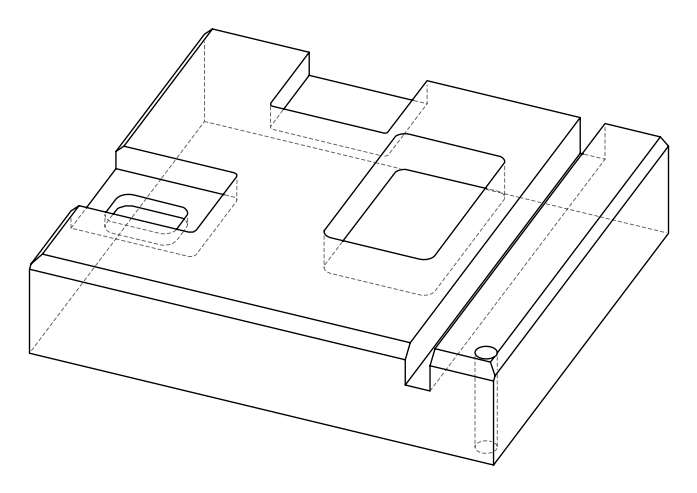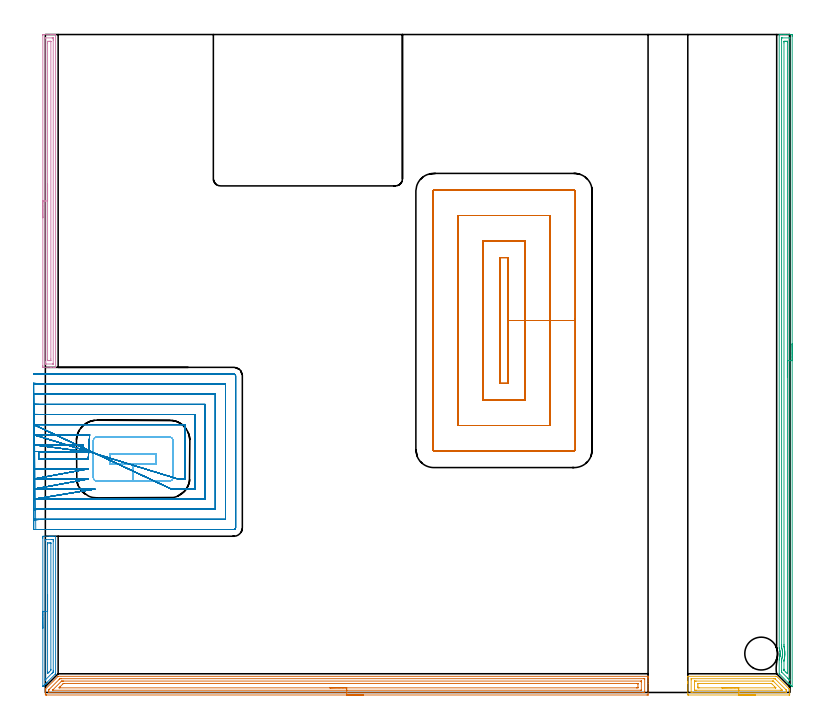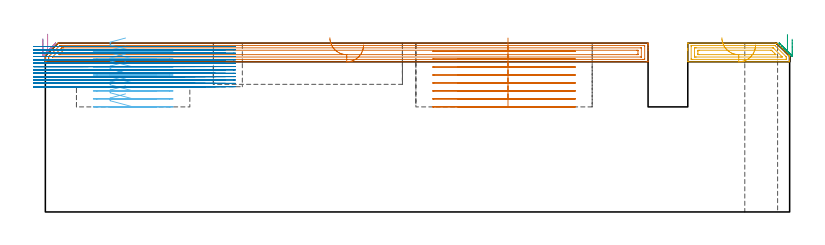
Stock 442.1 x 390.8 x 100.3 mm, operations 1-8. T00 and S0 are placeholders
(PLAN: 14 operations, 7 tool changes, 212.4 min)
(1 AREA_MILL | FG_CHAMFER_SURFACE | UGT0205_001 | 11.64 min | 22420 mm3)
(2 AREA_MILL_1 | FG_CHAMFER_SURFACE_1 | UGT0205_001 | 2.27 min | 2589 mm3)
(3 AREA_MILL_2 | FG_CHAMFER_SURFACE_2 | UGT0205_001 | 9.43 min | 11564 mm3)
(4 AREA_MILL_3 | FG_CHAMFER_SURFACE_3 | UGT0205_001 | 4.95 min | 5856 mm3)
(5 AREA_MILL_4 | FG_CHAMFER_SURFACE_4 | UGT0205_001 | 2.12 min | 3869 mm3)
(6 MILL_RECTANGULAR_POCKET | POCKET_RECTANGULAR_STRAIGHT | UGT0201_094 | Follow Part, ap 5, ae 75% | 4.51 min | 112851 mm3)
(7 MILL_RECTANGULAR_POCKET_1 | POCKET_RECTANGULAR_STRAIGHT_1 | UGT0201_094 | Follow Part, ap 5, ae 75% | 21.4 min | 689680 mm3)
(8 MILL_SLOT | SLOT_PARTIAL_RECTANGULAR | NXT0201_009 | Follow Part, ap 2, ae 75% | 68.67 min | 226327 mm3)
(9 MILL_SLOT_1 | SLOT_PARTIAL_RECTANGULAR_1 | NXT0201_009 | Follow Part, ap 2, ae 75% | 72.39 min | 247240 mm3)
(10 MILL_RECTANGULAR_SLOT | SLOT_RECTANGULAR | UGT0201_094 | Follow Part, ap 5, ae 75% | 14.02 min | 348788 mm3)
(11 SPOT_DRILL | STEP1HOLE | NXT0321_9005460120000 | 0.05 min | 110 mm3)
(12 DRILL_BLIND_HOLE_INTO_CENTER | STEP1HOLE | UGT0301_198 | 0.06 min | 411 mm3)
(13 GUN_DRILL_THROUGH_HOLE | STEP1HOLE | UGT0307_003 | 0.51 min | 3394 mm3)
(14 SPADE_DRILL_TO_ENLARGE_THROUGH_HOLE | STEP1HOLE | UGT0306_010 | 0.43 min | 25911 mm3)
(TOOL UGT0205_001 | Chamfer Mill 20 x 3 x 45 deg. | D20 FL50 Z2)
(TOOL UGT0201_094 | End mill 20 mm | D20 FL38 Z4)
(TOOL NXT0201_009 | ENDMILL 8mm [2P460-0800-NA 1630] | D8 FL26 Z6)
(TOOL NXT0321_9005460120000 | NC Spot Drill, 142deg, 12mm, Carbide, Uncoated | D12 PA142 FL30 Z2)
(TOOL UGT0301_198 | Twist Drill 7.9 mm | D7.9 PA118 FL73 Z2)
(TOOL UGT0307_003 | Gun Drill 7 mm | D7 PA130 FL24 Z1)
(TOOL UGT0306_010 | Spade Drill 19.5mm | D19.5 PA132 FL10 Z2)
(OP 1 AREA_MILL)
G17 G21 G94 G90
T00 M6
G54
G17 G0 G90 X189. Y-1.5 S1061 M3
G43 Z110.3 H0
Z99.2
G94 G1 X188.962 Z98.328 F250.
X188.848 Z97.464
X188.659 Z96.612
X188.397 Z95.78
X188.063 Z94.974
X187.66 Z94.2
X187.192 Z93.464
X186.66 Z92.772
X186.071 Z92.129
X185.428 Z91.54
X184.736 Z91.008
X184. Z90.54
X183.226 Z90.137
X182.42 Z89.803
X181.588 Z89.541
X180.736 Z89.352
X179.872 Z89.238
X179. Z89.2
X0.722
X0.628 Y-1.499 Z89.201
X0.007 Y-1.49 Z89.205
X0. Y-0.869 Z89.826
Y-0.337 Z90.36
Y0.026 Z90.722
Y0.557 Z91.253
Y0.92 Z91.614
Y1.814 Z92.512
X0.002 Y1.991 Z92.688
X0.032 Y2.033 Z92.732
X7.473 Y9.473 Z100.172
X7.606 Y9.598 Z100.287
X7.781 Y9.6 Z100.3
X357.819
X357.99 Y9.597 Z100.288
X357.994 Y9.528 Z100.22
X358. Y9.088 Z99.787
Y8.8 Z99.5
Y8.074 Z98.77
Y6.817 Z97.514
Y5.391 Z96.087
X357.999 Y-1.497 Z89.201
X357.998 Z89.2
X357.372 Y-1.5
X179.
Y-0.086 Z90.614
X2.417
X2.305 Y-0.085 Z90.615
X2.083 Y-0.081 Z90.619
X2.024 Y-0.079 Z90.621
X2.01 Y-0.068 Z90.632
X2.006 Y-0.034 Z90.666
X2.003 Y0.026 Z90.726
X2.001 Y0.442 Z91.142
X2.004 Y0.92 Z91.62
X2.009 Y1.327 Z92.027
X2.026 Y1.565 Z92.265
X2.266 Y1.814 Z92.514
X2.341 Y1.89 Z92.59
X8.153 Y7.703 Z98.403
X8.527 Y8.074 Z98.774
X8.604 Y8.146 Z98.846
X8.63 Y8.169 Z98.869
X8.675 Y8.179 Z98.879
X9.459 Y8.185 Z98.885
X9.569
X355.583
X355.695
X355.917 Y8.181 Z98.881
X355.976 Y8.179 Z98.879
X355.99 Y8.167 Z98.867
X355.994 Y8.134 Z98.834
X355.997 Y8.074 Z98.774
X356. Y7.658 Z98.358
X355.999 Y0.504 Z91.204
X355.992 Y0.026 Z90.726
X355.99 Y-0.072 Z90.628
X355.806 Y-0.08 Z90.62
X355.693 Y-0.084 Z90.616
X355.583 Y-0.085 Z90.615
X354.801 Y-0.086 Z90.614
X179.
Y1.328 Z92.028
X4.432 Y1.329 Z92.029
X4.348 Y1.331 Z92.031
X4.256 Y1.335 Z92.035
X4.248 Y1.338 Z92.038
X4.257 Y1.35 Z92.05
X4.285 Y1.382 Z92.082
X4.459 Y1.56 Z92.26
X9.378 Y6.477 Z97.177
X9.569 Y6.666 Z97.366
X9.677 Y6.764 Z97.464
X9.774 Y6.767 Z97.467
X9.98 Y6.77 Z97.47
X10.463 Y6.771 Z97.471
X10.872
X353.795
X353.957 Y6.769 Z97.469
X353.983 Y6.767 Z97.467
X353.99 Y6.766 Z97.466
X353.993 Y6.736 Z97.436
X353.998 Y6.627 Z97.327
X353.999 Y6.491 Z97.191
X354. Y6.286 Z96.986
X353.999 Y1.61 Z92.31
X353.994 Y1.405 Z92.105
X353.99 Y1.347 Z92.047
X353.985 Y1.334 Z92.034
X353.976 Y1.333 Z92.033
X353.917 Y1.33 Z92.03
X353.795 Y1.329 Z92.029
X179. Y1.328 Z92.028
Y2.743 Z93.443
X8.641
X8.283 Y2.747 Z93.447
X8.12 Y2.749 Z93.449
X8.152 Y2.791 Z93.491
X8.368 Y3.015 Z93.715
X8.59 Y3.241 Z93.941
X8.675 Y3.327 Z94.027
X10.463 Y5.113 Z95.813
X10.606 Y5.248 Z95.948
X10.718 Y5.35 Z96.05
X11.392 Y5.357 Z96.057
X351.147
X351.973 Y5.351 Z96.051
X351.99 Y5.35 Z96.05
X351.994 Y5.328 Z96.028
X351.998 Y5.274 Z95.974
X352. Y5.164 Z95.864
Y4.944 Z95.644
Y3.159 Z93.859
Y2.937 Z93.637
X351.998 Y2.826 Z93.526
X351.994 Y2.772 Z93.472
X351.99 Y2.75 Z93.45
X351.968 Y2.748 Z93.448
X351.113 Y2.743 Z93.443
X351.079
X179.
X178.128 Z93.481
X177.264 Z93.595
X176.412 Z93.783
X175.58 Z94.046
X174.774 Z94.38
X174. Z94.782
X173.264 Z95.251
X172.572 Z95.782
X171.929 Z96.372
X171.34 Z97.015
X170.808 Z97.707
X170.34 Z98.443
X169.937 Z99.216
X169.603 Z100.022
X169.341 Z100.854
X169.152 Z101.706
X169.038 Z102.571
X169. Z103.443
G0 Z110.3
M5
M2
(OP 2 AREA_MILL_1)
G17 G21 G94 G90
T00 M6
G54
G17 G0 G90 X-1.5 Y38.15 S1061 M3
G43 Z110.3 H0
Z102.7
G94 G1 Y38.188 Z101.828 F250.
Y38.302 Z100.963
Y38.491 Z100.112
Y38.753 Z99.28
Y39.087 Z98.474
Y39.49 Z97.7
Y39.958 Z96.964
Y40.49 Z96.272
Y41.079 Z95.629
Y41.722 Z95.04
Y42.414 Z94.508
Y43.15 Z94.04
Y43.924 Z93.637
Y44.73 Z93.303
Y45.562 Z93.041
Y46.414 Z92.852
Y47.278 Z92.738
Y48.15 Z92.7
Y91.654
X-1.499 Y92.224 Z92.701
X-1.497 Y92.54 Z92.702
X-1.493 Y92.79 Z92.704
X-1.186 Y92.8 Z93.01
X2.3 Z96.494
X2.915 Z97.112
X3.172 Z97.368
X3.786 Z97.983
X4.043 Z98.239
X4.557 Z98.756
X5.916 Z100.114
X6.01 Y92.796 Z100.202
X6.097 Y92.79 Z100.289
X6.1 Y92.669 Z100.3
Y11.199
X6.096 Y11.106 Z100.289
X6.057 Y11.059 Z100.253
X5.863 Y10.863 Z100.063
X0.993 Y5.991 Z95.189
X0.858 Y5.857 Z95.056
X0.695 Y5.693 Z94.892
X0.557 Y5.555 Z94.752
X0.413 Y5.412 Z94.611
X0.268 Y5.267 Z94.465
X0.121 Y5.119 Z94.316
X-0.032 Y4.967 Z94.166
X-0.159 Y4.84 Z94.039
X-0.315 Y4.683 Z93.88
X-0.477 Y4.522 Z93.72
X-0.586 Y4.413 Z93.612
X-1.186 Y3.813 Z93.012
X-1.369 Y3.631 Z92.83
X-1.492 Y3.51 Z92.706
X-1.495 Y3.539 Z92.704
X-1.498 Y3.631 Z92.702
X-1.5 Y3.827 Z92.7
Y48.15
X-0.086 Z94.114
Y90.209
X-0.084 Y90.443 Z94.116
X-0.08 Y90.77 Z94.12
Y90.784
X-0.063 Y90.79 Z94.137
X-0.002 Y90.795 Z94.198
X0.091 Y90.798 Z94.291
X0.207 Y90.8 Z94.407
X0.557 Z94.757
X4.043 Z98.243
X4.566 Y90.799 Z98.766
X4.655 Y90.795 Z98.855
X4.671 Y90.791 Z98.871
X4.679 Y90.786 Z98.879
X4.681 Y90.769 Z98.881
X4.684 Y90.678 Z98.884
X4.685 Y90.443 Z98.885
X4.686 Y89.786 Z98.886
X4.685 Y12.98 Z98.885
X4.684 Y12.326 Z98.884
X4.681 Y12.207 Z98.881
X4.679 Y12.153 Z98.879
X4.63 Y12.09 Z98.83
X4.337 Y11.79 Z98.537
X4.043 Y11.493 Z98.243
X3.898 Y11.348 Z98.098
X0.188 Y7.638 Z94.388
X-0.045 Y7.41 Z94.155
X-0.07 Y7.388 Z94.13
X-0.079 Y7.384 Z94.121
X-0.081 Y7.399 Z94.119
X-0.084 Y7.638 Z94.116
X-0.085 Y7.971 Z94.115
X-0.086 Y8.294 Z94.114
Y48.15
X1.328 Z95.528
Y87.874
X1.331 Y88.662 Z95.531
X1.333 Y88.76 Z95.533
X1.335 Y88.789 Z95.535
X1.361 Y88.792 Z95.561
X1.428 Y88.795 Z95.628
X2.165 Y88.8 Z96.365
X2.3 Z96.5
X3.037 Z97.237
X3.172 Y88.798 Z97.372
X3.216 Y88.796 Z97.416
X3.251 Y88.79 Z97.451
X3.265 Y88.785 Z97.465
X3.266 Y88.763 Z97.466
X3.27 Y88.662 Z97.47
X3.271 Y88.56 Z97.471
Y13.769
X3.269 Y13.667 Z97.469
X3.264 Y13.463 Z97.464
X3.252 Y13.163 Z97.452
X3.172 Y13.074 Z97.372
X3.126 Y13.026 Z97.326
X3.081 Y12.98 Z97.281
X2.191 Y12.09 Z96.391
X1.804 Y11.706 Z96.004
X1.428 Y11.336 Z95.628
X1.359 Y11.27 Z95.559
X1.335 Y11.289 Z95.535
X1.333 Y11.297 Z95.533
X1.329 Y12.09 Z95.529
X1.328 Y12.192 Z95.528
Y48.15
Y49.022 Z95.566
Y49.886 Z95.68
Y50.738 Z95.869
Y51.57 Z96.131
Y52.376 Z96.465
Y53.15 Z96.868
Y53.886 Z97.337
Y54.578 Z97.868
Y55.221 Z98.457
Y55.81 Z99.101
Y56.342 Z99.793
Y56.81 Z100.528
Y57.213 Z101.302
Y57.547 Z102.108
Y57.809 Z102.94
Y57.998 Z103.792
Y58.112 Z104.657
Y58.15 Z105.528
G0 Z110.3
M5
M2
(OP 3 AREA_MILL_2)
G17 G21 G94 G90
T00 M6
G54
G17 G0 G90 X443.6 Y207.1 S1061 M3
G43 Z110.3 H0
Z102.6
G94 G1 Y207.062 Z101.728 F250.
Y206.948 Z100.864
Y206.759 Z100.012
Y206.497 Z99.18
Y206.163 Z98.374
Y205.76 Z97.6
Y205.291 Z96.864
Y204.76 Z96.172
Y204.171 Z95.529
Y203.528 Z94.94
Y202.836 Z94.408
Y202.1 Z93.94
Y201.326 Z93.537
Y200.52 Z93.203
Y199.688 Z92.941
Y198.836 Z92.752
Y197.972 Z92.638
Y197.1 Z92.6
X443.599 Y3.533 Z92.601
X443.596 Y3.49
X443.589 Y3.41 Z92.603
X443.51 Y3.488 Z92.685
X443.421 Y3.578 Z92.777
X443.082 Y3.917 Z93.116
X442.974 Y4.025 Z93.224
X442.81 Y4.187 Z93.384
X442.654 Y4.345 Z93.544
X442.527 Y4.472 Z93.671
X442.373 Y4.625 Z93.822
X442.226 Y4.773 Z93.972
X442.08 Y4.919 Z94.118
X441.936 Y5.062 Z94.26
X441.798 Y5.201 Z94.399
X441.633 Y5.366 Z94.565
X441.499 Y5.499 Z94.697
X441.37 Y5.628 Z94.827
X436.184 Y10.816 Z100.016
X435.939 Y11.063 Z100.258
X435.905 Y11.105 Z100.29
X435.9 Y11.176 Z100.3
Y19.307 Z100.299
X435.914 Y19.871 Z100.277
X435.969 Y20.069 Z100.231
X436.016 Y20.225 Z100.184
X436.026 Y20.264 Z100.174
X436.101 Y20.552 Z100.093
X436.13 Y20.659 Z100.065
X436.211 Y21.009 Z99.981
X436.232 Y21.094 Z99.963
X436.252 Y21.195 Z99.946
X436.263 Y21.255 Z99.935
X436.297 Y21.456 Z99.894
X436.313 Y21.54 Z99.879
X436.378 Y21.988 Z99.819
X436.389 Y22.131 Z99.804
X436.419 Y22.434 Z99.778
X436.432 Y22.698 Z99.766
X436.435 Y22.796 Z99.759
X436.439 Y22.881 Z99.757
Y23.159 Z99.754
Y23.328 Z99.757
X436.418 Y23.775 Z99.778
X436.377 Y24.222 Z99.82
X436.326 Y24.584 Z99.87
X436.315 Y24.668 Z99.883
X436.252 Y25.004 Z99.947
X436.231 Y25.116 Z99.968
X436.145 Y25.478 Z100.051
X436.126 Y25.562 Z100.071
X436.105 Y25.641 Z100.093
X436.014 Y25.973 Z100.182
X435.911 Y26.326 Z100.288
X435.91 Y26.347 Z100.29
X435.9 Y390.622 Z100.3
X435.903 Y390.79 Z100.288
X436.04 Y390.8 Z100.152
X436.181 Z100.018
X436.429 Z99.77
X437.127 Z99.068
X438.35 Z97.847
X438.876 Z97.319
X439.487 Z96.708
X442.985 Z93.212
X443.248 Y390.796 Z92.95
X443.593 Y390.79 Z92.604
X443.597 Y390.532 Z92.602
X443.599 Y390.175 Z92.601
X443.6 Y389.814 Z92.6
Y197.1
X442.186 Z94.014
X442.185 Y7.793 Z94.015
X442.184 Y7.601 Z94.016
X442.181 Y7.389 Z94.019
X442.179 Y7.299 Z94.021
X442.132 Y7.33 Z94.068
X441.852 Y7.601 Z94.348
X441.499 Y7.952 Z94.701
X440.955 Y8.495 Z95.245
X437.381 Y12.07 Z98.819
X437.34 Y12.117 Z98.86
X437.321 Y12.141 Z98.879
X437.319 Y12.159 Z98.881
X437.316 Y12.246 Z98.884
X437.315 Y12.421 Z98.885
X437.314 Y12.772 Z98.886
Y18.135
X437.315 Y18.327 Z98.885
X437.317 Y19.027 Z98.883
X437.319 Y19.221 Z98.881
X437.324 Y19.394 Z98.876
X437.355 Y19.552 Z98.845
X437.418 Y19.817 Z98.782
X437.488 Y20.115 Z98.712
X437.586 Y20.539 Z98.614
X437.675 Y21.009 Z98.525
X437.701 Y21.162 Z98.499
X437.72 Y21.296 Z98.48
X437.791 Y21.903 Z98.409
X437.809 Y22.099 Z98.391
X437.855 Y22.845 Z98.345
Y22.864
X437.854 Y22.947 Z98.346
X437.834 Y23.69 Z98.366
X437.826 Y23.87 Z98.374
X437.762 Y24.584 Z98.438
X437.722 Y24.869 Z98.478
X437.62 Y25.478 Z98.58
X437.514 Y25.976 Z98.686
X437.42 Y26.372 Z98.78
X437.336 Y26.717 Z98.864
X437.328 Y27.06 Z98.872
X437.326 Y27.266 Z98.874
X437.324 Y27.958 Z98.876
Y28.16
X437.314 Y388.195 Z98.886
X437.315 Y388.387 Z98.885
X437.319 Y388.738 Z98.881
X437.321 Y388.779 Z98.879
X437.325 Y388.79 Z98.875
X437.355 Y388.793 Z98.845
X437.463 Y388.797 Z98.737
X437.598 Y388.8 Z98.602
X441.969 Z94.231
X442.133 Y388.797 Z94.067
X442.166 Y388.794 Z94.034
X442.177 Y388.79 Z94.023
X442.179 Y388.781 Z94.021
X442.182 Y388.742 Z94.018
X442.185 Y388.579 Z94.015
X442.186 Y197.1 Z94.014
X440.772 Z95.428
X440.771 Y11.92 Z95.429
X440.766 Y11.176 Z95.434
X440.765 Y11.162 Z95.435
X440.733 Y11.176 Z95.467
X440.624 Y11.279 Z95.576
X439.829 Y12.07 Z96.371
X438.935 Y12.964 Z97.265
X438.876 Y13.024 Z97.324
X438.774 Y13.128 Z97.426
X438.751 Y13.156 Z97.449
X438.741 Y13.169 Z97.459
X438.736 Y13.207 Z97.464
X438.732 Y13.407 Z97.468
X438.729 Y13.707 Z97.471
Y13.858
Y18.477
X438.733 Y18.849 Z97.467
X438.736 Y19.033 Z97.464
X438.774 Y19.221 Z97.426
X438.793 Y19.305 Z97.407
X438.876 Y19.654 Z97.324
X438.957 Y20.032 Z97.243
X438.973 Y20.115 Z97.227
X439.089 Y20.791 Z97.111
X439.117 Y21.009 Z97.083
X439.187 Y21.584 Z97.013
X439.216 Y21.903 Z96.984
X439.245 Y22.419 Z96.955
X439.262 Y22.796 Z96.938
X439.257 Y23.301 Z96.943
X439.249 Y23.69 Z96.951
X439.219 Y24.233 Z96.981
X439.187 Y24.584 Z97.013
X439.113 Y25.236 Z97.087
X439.073 Y25.478 Z97.127
X438.923 Y26.324 Z97.277
X438.913 Y26.372 Z97.287
X438.876 Y26.547 Z97.324
X438.745 Y27.127 Z97.455
X438.742 Y27.266 Z97.458
X438.74 Y27.405 Z97.46
X438.738 Y28.16 Z97.462
Y28.3
X438.729 Y385.856 Z97.471
X438.731 Y386.599 Z97.469
X438.733 Y386.745 Z97.467
X438.735 Y386.79 Z97.465
X438.778 Y386.793 Z97.422
X438.876 Y386.796 Z97.324
X439.554 Y386.8 Z96.646
X439.75 Z96.45
X440.428 Z95.772
X440.624 Y386.798 Z95.576
X440.69 Y386.795 Z95.51
X440.741 Y386.79 Z95.459
X440.765 Y386.784 Z95.435
X440.766 Y386.749 Z95.434
X440.77 Y386.599 Z95.43
X440.771 Y386.449 Z95.429
X440.772 Y197.1 Z95.428
Y196.228 Z95.467
Y195.363 Z95.58
Y194.512 Z95.769
Y193.68 Z96.032
Y192.874 Z96.365
Y192.1 Z96.768
Y191.364 Z97.237
Y190.672 Z97.768
Y190.029 Z98.357
Y189.44 Z99.001
Y188.908 Z99.693
Y188.44 Z100.428
Y188.037 Z101.202
Y187.703 Z102.008
Y187.441 Z102.84
Y187.252 Z103.692
Y187.138 Z104.557
Y187.1 Z105.428
G0 Z110.3
M5
M2
(OP 4 AREA_MILL_3)
G17 G21 G94 G90
T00 M6
G54
G17 G0 G90 X-1.5 Y281.95 S1061 M3
G43 Z110.3 H0
Z102.7
G94 G1 Y281.988 Z101.828 F250.
Y282.102 Z100.963
Y282.291 Z100.112
Y282.553 Z99.28
Y282.887 Z98.474
Y283.29 Z97.7
Y283.758 Z96.964
Y284.29 Z96.272
Y284.879 Z95.629
Y285.522 Z95.04
Y286.214 Z94.508
Y286.95 Z94.04
Y287.724 Z93.637
Y288.53 Z93.303
Y289.362 Z93.041
Y290.213 Z92.852
Y291.078 Z92.738
Y291.95 Z92.7
Y390.186
X-1.498 Y390.505
X-1.493 Y390.79 Z92.704
X-1.186 Y390.8 Z93.011
X3.172 Z97.366
X3.717 Z97.913
X4.043 Z98.239
X4.588 Z98.784
X4.915 Z99.109
X5.568 Z99.768
X5.865 Z100.064
X5.984 Y390.798 Z100.176
X6.097 Y390.79 Z100.288
X6.1 Y390.632 Z100.3
Y193.267
X6.097 Y193.11 Z100.288
X5.984 Y193.102 Z100.176
X5.865 Y193.1 Z100.064
X5.568 Z99.768
X4.915 Z99.109
X3.717 Z97.913
X3.172 Z97.366
X-1.098 Z93.099
X-1.186 Y193.101 Z93.011
X-1.494 Y193.11 Z92.704
X-1.498 Y193.395 Z92.7
X-1.5 Y193.714
Y194.035
Y291.95
X-0.086 Z94.114
X-0.085 Y388.4 Z94.115
X-0.083 Y388.729 Z94.117
X-0.082 Y388.769 Z94.118
X-0.08 Y388.783 Z94.12
X-0.066 Y388.79 Z94.134
X0.036 Y388.795 Z94.236
X0.167 Y388.799 Z94.367
X4.043 Y388.8 Z98.243
X4.526 Y388.798 Z98.726
X4.649 Y388.793 Z98.849
X4.672 Y388.791 Z98.872
X4.679 Y388.749 Z98.879
X4.682 Y388.638 Z98.882
X4.684 Y388.4 Z98.884
X4.686 Y387.742 Z98.886
Y387.507
X4.685 Y195.5 Z98.885
X4.683 Y195.171 Z98.883
X4.681 Y195.131 Z98.881
X4.68 Y195.117 Z98.88
X4.666 Y195.11 Z98.866
X4.564 Y195.105 Z98.764
X4.433 Y195.101 Z98.633
X0.557 Y195.1 Z94.757
X0.074 Y195.102 Z94.274
X-0.049 Y195.107 Z94.151
X-0.072 Y195.109 Z94.128
X-0.079 Y195.151 Z94.121
X-0.082 Y195.262 Z94.118
X-0.085 Y195.5 Z94.115
X-0.086 Y196.158 Z94.114
Y196.393
Y291.95
X1.328 Z95.528
X1.329 Y385.823 Z95.529
X1.333 Y386.614 Z95.533
X1.335 Y386.71 Z95.535
X1.344 Y386.79 Z95.544
X1.428 Y386.792 Z95.628
X2.119 Y386.799 Z96.319
X2.3 Y386.8 Z96.5
X2.991 Y386.799 Z97.191
X3.172 Y386.793 Z97.372
X3.231 Y386.79 Z97.431
X3.265 Y386.777 Z97.465
X3.267 Y386.716 Z97.467
X3.27 Y386.614 Z97.47
X3.271 Y386.512 Z97.471
Y198.077
X3.267 Y197.286 Z97.467
X3.265 Y197.19 Z97.465
X3.256 Y197.11 Z97.456
X3.172 Y197.108 Z97.372
X2.481 Y197.101 Z96.681
X2.3 Y197.1 Z96.5
X1.609 Y197.101 Z95.809
X1.428 Y197.107 Z95.628
X1.369 Y197.11 Z95.569
X1.335 Y197.123 Z95.535
X1.333 Y197.184 Z95.533
X1.33 Y197.286 Z95.53
X1.329 Y197.388 Z95.529
X1.328 Y291.95 Z95.528
Y292.822 Z95.566
Y293.686 Z95.68
Y294.538 Z95.869
Y295.37 Z96.131
Y296.176 Z96.465
Y296.95 Z96.868
Y297.686 Z97.337
Y298.378 Z97.868
Y299.021 Z98.457
Y299.61 Z99.101
Y300.141 Z99.793
Y300.61 Z100.528
Y301.013 Z101.302
Y301.347 Z102.108
Y301.609 Z102.94
Y301.798 Z103.792
Y301.912 Z104.657
Y301.95 Z105.528
G0 Z110.3
M5
M2
(OP 5 AREA_MILL_4)
G17 G21 G94 G90
T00 M6
G54
G17 G0 G90 X421.85 Y-1.5 S1061 M3
G43 Z110.3 H0
Z99.2
G94 G1 X421.812 Z98.328 F250.
X421.698 Z97.464
X421.509 Z96.612
X421.247 Z95.78
X420.913 Z94.974
X420.51 Z94.2
X420.042 Z93.464
X419.51 Z92.772
X418.921 Z92.129
X418.278 Z91.54
X417.586 Z91.008
X416.85 Z90.54
X416.076 Z90.137
X415.27 Z89.803
X414.438 Z89.541
X413.586 Z89.352
X412.722 Z89.238
X411.85 Z89.2
X382.131
X381.867 Y-1.497 Z89.202
X381.61 Y-1.491 Z89.205
X381.6 Y-1.228 Z89.469
Y5.391 Z96.085
Y6.109 Z96.807
Y6.286 Z96.983
Y9.352 Z100.05
X381.606 Y9.566 Z100.259
X381.61 Y9.596 Z100.289
X381.687 Y9.6 Z100.3
X433.585
X434.403 Y9.594 Z100.292
X434.472 Y9.527 Z100.226
X441.633 Y2.367 Z93.067
X441.889 Y2.112 Z92.809
X442.013 Y1.986 Z92.683
X442.094 Y1.896 Z92.592
X442.096 Y1.814 Z92.512
X442.1 Y1.462 Z92.16
Y-1.045 Z89.653
X442.099 Y-1.492 Z89.206
X442.013 Y-1.495 Z89.205
X441.699 Y-1.5 Z89.2
X411.85
Y-0.086 Z90.614
X384.015 Y-0.085 Z90.615
X383.905 Y-0.084 Z90.616
X383.795 Y-0.08 Z90.62
X383.61 Y-0.07 Z90.63
X383.607 Y0.026 Z90.726
X383.601 Y0.332 Z91.032
X383.6 Y7.487 Z98.187
X383.607 Y8.074 Z98.774
X383.61 Y8.15 Z98.85
X383.619 Y8.179 Z98.879
X383.685 Y8.182 Z98.882
X383.796 Y8.185 Z98.885
X432.698
X432.808 Y8.184 Z98.884
X433.029 Y8.179 Z98.879
X433.373 Y8.165 Z98.865
X433.471 Y8.074 Z98.774
X433.585 Y7.965 Z98.665
X439.795 Y1.755 Z92.455
X439.994 Y1.544 Z92.244
X440.09 Y1.431 Z92.131
X440.095 Y1.228 Z91.928
X440.098 Y0.92 Z91.62
X440.099 Y0.613 Z91.313
X440.093 Y0.026 Z90.726
X440.09 Y-0.05 Z90.65
X440.081 Y-0.079 Z90.621
X440.015 Y-0.082 Z90.618
X439.904 Y-0.085 Z90.615
X411.85 Y-0.086 Z90.614
Y1.328 Z92.028
X386.567 Y1.329 Z92.029
X386.16
X385.68 Y1.334 Z92.034
X385.62 Y1.335 Z92.035
X385.608 Y1.574 Z92.274
X385.602 Y1.734 Z92.434
X385.6 Y1.814 Z92.514
Y6.446 Z97.146
X385.603 Y6.606 Z97.306
X385.608 Y6.713 Z97.413
X385.614 Y6.766 Z97.466
X385.621 Y6.767 Z97.467
X385.68 Y6.77 Z97.47
X386.085 Y6.771 Z97.471
X386.567
X431.811
X432.217 Y6.77 Z97.47
X432.275 Y6.768 Z97.468
X432.302 Y6.765 Z97.465
X432.349 Y6.74 Z97.44
X432.58 Y6.518 Z97.218
X432.698 Y6.403 Z97.103
X437.286 Y1.814 Z92.514
X437.44 Y1.657 Z92.357
X437.745 Y1.344 Z92.044
X437.609 Y1.335 Z92.035
X437.133 Y1.331 Z92.031
X436.728 Y1.329 Z92.029
X411.85 Y1.328 Z92.028
Y2.743 Z93.443
X388.307
X387.902 Y2.745 Z93.445
X387.7 Y2.748 Z93.448
X387.61 Y2.751 Z93.451
X387.608 Y2.823 Z93.523
X387.601 Y3.455 Z94.155
X387.6 Y4.497 Z95.197
X387.605 Y5.24 Z95.94
X387.61 Y5.344 Z96.044
X387.702 Y5.35 Z96.05
X388.375 Y5.357 Z96.057
X430.958
X431.17 Y5.353 Z96.053
X431.272 Y5.35 Z96.05
X431.464 Y5.175 Z95.875
X431.811 Y4.838 Z95.538
X433.049 Y3.603 Z94.303
X433.585 Y3.066 Z93.766
X433.789 Y2.857 Z93.557
X433.867 Y2.773 Z93.473
X433.888 Y2.749 Z93.449
X433.859 Y2.747 Z93.447
X433.768 Y2.745 Z93.445
X433.585 Y2.743 Z93.443
X433.551
X411.85
X410.978 Z93.481
X410.114 Z93.595
X409.262 Z93.783
X408.43 Z94.046
X407.624 Z94.38
X406.85 Z94.782
X406.114 Z95.251
X405.422 Z95.782
X404.779 Z96.372
X404.19 Z97.015
X403.658 Z97.707
X403.19 Z98.443
X402.787 Z99.216
X402.453 Z100.022
X402.191 Z100.854
X402.002 Z101.706
X401.888 Z102.571
X401.85 Z103.443
G0 Z110.3
M5
M2
(OP 6 MILL_RECTANGULAR_POCKET)
G17 G21 G94 G90
T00 M6
G54
G17 G0 G90 X47.627 Y141.7 S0 M3
G43 Z110.3 H0
Z103.3
G94 G1 X38.5 Z100.854 F250.
Y135.6 Z99.22
X52.15 Z95.562
X65.8 F500.
Y141.7
X38.5
Y135.6
X52.15
Y125.6
X73.7
G3 X75.8 Y127.7 R2.1
G1 Y149.6
G3 X73.7 Y151.7 R2.1
G1 X30.6
G3 X28.5 Y149.6 R2.1
G1 Y127.7
G3 X30.6 Y125.6 R2.1
G1 X52.15
X53.15
G0 X47.627 Y141.7 Z98.562
G1 X38.5 Z96.117 F250.
Y135.6 Z94.482
X52.15 Z90.825
X65.8 F500.
Y141.7
X38.5
Y135.6
X52.15
Y125.6
X73.7
G3 X75.8 Y127.7 R2.1
G1 Y149.6
G3 X73.7 Y151.7 R2.1
G1 X30.6
G3 X28.5 Y149.6 R2.1
G1 Y127.7
G3 X30.6 Y125.6 R2.1
G1 X52.15
X53.15
G0 X47.627 Y141.7 Z93.825
G1 X38.5 Z91.379 F250.
Y135.6 Z89.745
X52.15 Z86.087
X65.8 F500.
Y141.7
X38.5
Y135.6
X52.15
Y125.6
X73.7
G3 X75.8 Y127.7 R2.1
G1 Y149.6
G3 X73.7 Y151.7 R2.1
G1 X30.6
G3 X28.5 Y149.6 R2.1
G1 Y127.7
G3 X30.6 Y125.6 R2.1
G1 X52.15
X53.15
G0 X47.627 Y141.7 Z89.087
G1 X38.5 Z86.642 F250.
Y135.6 Z85.007
X52.15 Z81.35
X65.8 F500.
Y141.7
X38.5
Y135.6
X52.15
Y125.6
X73.7
G3 X75.8 Y127.7 R2.1
G1 Y149.6
G3 X73.7 Y151.7 R2.1
G1 X30.6
G3 X28.5 Y149.6 R2.1
G1 Y127.7
G3 X30.6 Y125.6 R2.1
G1 X52.15
X53.15
G0 X47.627 Y141.7 Z84.35
G1 X38.5 Z81.904 F250.
Y135.6 Z80.27
X52.15 Z76.612
X65.8 F500.
Y141.7
X38.5
Y135.6
X52.15
Y125.6
X73.7
G3 X75.8 Y127.7 R2.1
G1 Y149.6
G3 X73.7 Y151.7 R2.1
G1 X30.6
G3 X28.5 Y149.6 R2.1
G1 Y127.7
G3 X30.6 Y125.6 R2.1
G1 X52.15
X53.15
G0 X47.627 Y141.7 Z79.612
G1 X38.5 Z77.167 F250.
Y135.6 Z75.532
X52.15 Z71.875
X65.8 F500.
Y141.7
X38.5
Y135.6
X52.15
Y125.6
X73.7
G3 X75.8 Y127.7 R2.1
G1 Y149.6
G3 X73.7 Y151.7 R2.1
G1 X30.6
G3 X28.5 Y149.6 R2.1
G1 Y127.7
G3 X30.6 Y125.6 R2.1
G1 X52.15
X53.15
G0 X47.627 Y141.7 Z74.875
G1 X38.5 Z72.429 F250.
Y135.6 Z70.795
X52.15 Z67.137
X65.8 F500.
Y141.7
X38.5
Y135.6
X52.15
Y125.6
X73.7
G3 X75.8 Y127.7 R2.1
G1 Y149.6
G3 X73.7 Y151.7 R2.1
G1 X30.6
G3 X28.5 Y149.6 R2.1
G1 Y127.7
G3 X30.6 Y125.6 R2.1
G1 X52.15
X53.15
G0 X47.627 Y141.7 Z70.137
G1 X38.5 Z67.692 F250.
Y135.6 Z66.058
X52.15 Z62.4
X65.8 F500.
Y141.7
X38.5
Y135.6
X52.15
Y125.6
X73.7
G3 X75.8 Y127.7 R2.1
G1 Y149.6
G3 X73.7 Y151.7 R2.1
G1 X30.6
G3 X28.5 Y149.6 R2.1
G1 Y127.7
G3 X30.6 Y125.6 R2.1
G1 X52.15
X53.15
G0 Z110.3
M5
M2
(OP 7 MILL_RECTANGULAR_POCKET_1)
G17 G21 G94 G90
T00 M6
G54
G17 G0 G90 X274.8 Y192.073 S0 M3
G43 Z110.3 H0
Z103.3
G94 G1 Y220.95 Z95.562 F250.
Y258.3 F500.
X270.1
Y183.6
X274.8
Y220.95
X284.8
Y268.3
X260.1
Y173.6
X284.8
Y220.95
X299.8
Y283.3
X245.1
Y158.6
X299.8
Y220.95
X314.8
Y297.7
G3 X314.2 Y298.3 R0.6
G1 X230.7
G3 X230.1 Y297.7 R0.6
G1 Y144.2
G3 X230.7 Y143.6 R0.6
G1 X314.2
G3 X314.8 Y144.2 R0.6
G1 Y220.95
Y221.95
G0 X274.8 Y192.073 Z98.562
G1 Y220.95 Z90.825 F250.
Y258.3 F500.
X270.1
Y183.6
X274.8
Y220.95
X284.8
Y268.3
X260.1
Y173.6
X284.8
Y220.95
X299.8
Y283.3
X245.1
Y158.6
X299.8
Y220.95
X314.8
Y297.7
G3 X314.2 Y298.3 R0.6
G1 X230.7
G3 X230.1 Y297.7 R0.6
G1 Y144.2
G3 X230.7 Y143.6 R0.6
G1 X314.2
G3 X314.8 Y144.2 R0.6
G1 Y220.95
Y221.95
G0 X274.8 Y192.073 Z93.825
G1 Y220.95 Z86.087 F250.
Y258.3 F500.
X270.1
Y183.6
X274.8
Y220.95
X284.8
Y268.3
X260.1
Y173.6
X284.8
Y220.95
X299.8
Y283.3
X245.1
Y158.6
X299.8
Y220.95
X314.8
Y297.7
G3 X314.2 Y298.3 R0.6
G1 X230.7
G3 X230.1 Y297.7 R0.6
G1 Y144.2
G3 X230.7 Y143.6 R0.6
G1 X314.2
G3 X314.8 Y144.2 R0.6
G1 Y220.95
Y221.95
G0 X274.8 Y192.073 Z89.087
G1 Y220.95 Z81.35 F250.
Y258.3 F500.
X270.1
Y183.6
X274.8
Y220.95
X284.8
Y268.3
X260.1
Y173.6
X284.8
Y220.95
X299.8
Y283.3
X245.1
Y158.6
X299.8
Y220.95
X314.8
Y297.7
G3 X314.2 Y298.3 R0.6
G1 X230.7
G3 X230.1 Y297.7 R0.6
G1 Y144.2
G3 X230.7 Y143.6 R0.6
G1 X314.2
G3 X314.8 Y144.2 R0.6
G1 Y220.95
Y221.95
G0 X274.8 Y192.073 Z84.35
G1 Y220.95 Z76.612 F250.
Y258.3 F500.
X270.1
Y183.6
X274.8
Y220.95
X284.8
Y268.3
X260.1
Y173.6
X284.8
Y220.95
X299.8
Y283.3
X245.1
Y158.6
X299.8
Y220.95
X314.8
Y297.7
G3 X314.2 Y298.3 R0.6
G1 X230.7
G3 X230.1 Y297.7 R0.6
G1 Y144.2
G3 X230.7 Y143.6 R0.6
G1 X314.2
G3 X314.8 Y144.2 R0.6
G1 Y220.95
Y221.95
G0 X274.8 Y192.073 Z79.612
G1 Y220.95 Z71.875 F250.
Y258.3 F500.
X270.1
Y183.6
X274.8
Y220.95
X284.8
Y268.3
X260.1
Y173.6
X284.8
Y220.95
X299.8
Y283.3
X245.1
Y158.6
X299.8
Y220.95
X314.8
Y297.7
G3 X314.2 Y298.3 R0.6
G1 X230.7
G3 X230.1 Y297.7 R0.6
G1 Y144.2
G3 X230.7 Y143.6 R0.6
G1 X314.2
G3 X314.8 Y144.2 R0.6
G1 Y220.95
Y221.95
G0 X274.8 Y192.073 Z74.875
G1 Y220.95 Z67.137 F250.
Y258.3 F500.
X270.1
Y183.6
X274.8
Y220.95
X284.8
Y268.3
X260.1
Y173.6
X284.8
Y220.95
X299.8
Y283.3
X245.1
Y158.6
X299.8
Y220.95
X314.8
Y297.7
G3 X314.2 Y298.3 R0.6
G1 X230.7
G3 X230.1 Y297.7 R0.6
G1 Y144.2
G3 X230.7 Y143.6 R0.6
G1 X314.2
G3 X314.8 Y144.2 R0.6
G1 Y220.95
Y221.95
G0 X274.8 Y192.073 Z70.137
G1 Y220.95 Z62.4 F250.
Y258.3 F500.
X270.1
Y183.6
X274.8
Y220.95
X284.8
Y268.3
X260.1
Y173.6
X284.8
Y220.95
X299.8
Y283.3
X245.1
Y158.6
X299.8
Y220.95
X314.8
Y297.7
G3 X314.2 Y298.3 R0.6
G1 X230.7
G3 X230.1 Y297.7 R0.6
G1 Y144.2
G3 X230.7 Y143.6 R0.6
G1 X314.2
G3 X314.8 Y144.2 R0.6
G1 Y220.95
Y221.95
G0 Z110.3
M5
M2
(OP 8 MILL_SLOT)
G17 G21 G94 G90
T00 M6
G54
G17 G0 G90 X-6.999 Y143.206 S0 M3
G43 Z110.3 H1
Z98.308
G94 G1 X-4. Y143.119 F250.
G3 X-2.672 Y143.1 R46. F500.
G1 X22.5
Y147.1
X-2.672
G2 X-4. Y147.121 R42.
G1 X-6.999 Y147.216 F250.
X25.5 Y142.8 F500.
X22.5 F250.
X-2.676 F500.
G3 X-4. Y142.781 R46.
G1 Y138.779
G2 X-2.676 Y138.8 R42.
G1 X22.5
X25.5 F250.
X26.304 Y153.1 F500.
X23.304 F250.
X-2.672 F500.
G2 X-4. Y153.124 R36.
G1 X-6.998 Y153.235 F250.
X78.748 Y126.8 F500.
X81.748 F250.
X83. F500.
Y159.1
X-2.672
G2 X-4. Y159.129 R30.
G1 X-6.997 Y159.262 F250.
X74.938 Y120.8 F500.
X77.938 F250.
X89. F500.
Y165.1
X-2.672
G2 X-4. Y165.137 R24.
G1 X-6.995 Y165.303 F250.
X-6.998 Y132.665
X-4. Y132.776
G2 X-2.676 Y132.8 R36. F500.
G1 X22.5
X25.5 F250.
X-6.997 Y126.638 F500.
X-4. Y126.771 F250.
G2 X-2.676 Y126.8 R30. F500.
G1 X22.556
X25.556 F250.
X-6.995 Y120.598 F500.
X-4. Y120.763 F250.
G2 X-2.676 Y120.8 R24. F500.
G1 X26.354
X29.354 F250.
X-6.992 Y114.531 F500.
X-4. Y114.751 F250.
G2 X-2.676 Y114.8 R18. F500.
G1 X95.
Y171.1
X-2.672
G2 X-4. Y171.149 R18.
G1 X-6.992 Y171.37 F250.
X-6.982 Y108.396
X-4. Y108.727
G2 X-2.676 Y108.8 R12. F500.
G1 X101.
Y177.1
X-2.672
G2 X-4. Y177.174 R12.
G1 X-6.982 Y177.506 F250.
X-6.926 Y101.99
X-4. Y102.652
G2 X-2.676 Y102.8 R6. F500.
G1 X107.
Y183.1
X-2.672
G2 X-4. Y183.249 R6.
G1 X-6.926 Y183.912 F250.
X-5.676 Y96.8
X-2.676
X112. F500.
G3 X113. Y97.8 R1.
G1 Y188.1
G3 X112. Y189.1 R1.
G1 X-2.672
X-5.672 F250.
G0 X-7. Y143.107 Z96.315
G1 X-4. Y143.1
X-3.89 F500.
X22.5
Y147.1
X-3.89
X-4.
X-7. Y147.108 F250.
X25.5 Y142.8 F500.
X22.5 F250.
X-3.898 F500.
X-4.
Y138.8
X-3.898
X22.5
X25.5 F250.
X26.304 Y153.1 F500.
X23.304 F250.
X-3.89 F500.
X-4.
X-7. Y153.109 F250.
X78.748 Y126.8 F500.
X81.748 F250.
X83. F500.
Y159.1
X-3.89
X-4.
X-7. Y159.111 F250.
X74.938 Y120.8 F500.
X77.938 F250.
X89. F500.
Y165.1
X-3.89
X-4.
X-7. Y165.114 F250.
Y132.791
X-4. Y132.8
X-3.898 F500.
X22.5
X25.5 F250.
X-7. Y126.79 F500.
X-4. Y126.8 F250.
X-3.898 F500.
X22.556
X25.556 F250.
X-7. Y120.787 F500.
X-4. Y120.8 F250.
X-3.898 F500.
X26.354
X29.354 F250.
X-7. Y114.783 F500.
X-4. Y114.8 F250.
X-3.898 F500.
X95.
Y171.1
X-3.89
X-4.
X-7. Y171.119 F250.
Y108.774
X-4. Y108.8
X-3.898 F500.
X101.
Y177.1
X-3.89
X-4. Y177.101
X-7. Y177.128 F250.
Y102.748
X-4. Y102.799
X-3.898 Y102.8 F500.
X107.
Y183.1
X-3.89
X-4. Y183.101
X-7. Y183.156 F250.
X-6.898 Y96.8
X-3.898
X112. F500.
G3 X113. Y97.8 R1.
G1 Y188.1
G3 X112. Y189.1 R1.
G1 X-3.89
X-6.89 F250.
G0 X-7. Y143.1 Z94.323
G1 X-4.
X22.5 F500.
Y147.1
X-4.
X-7. F250.
X25.5 Y142.8 F500.
X22.5 F250.
X-4. F500.
Y138.8
X22.5
X25.5 F250.
X26.304 Y153.1 F500.
X23.304 F250.
X-4. F500.
X-7. F250.
X78.748 Y126.8 F500.
X81.748 F250.
X83. F500.
Y159.1
X-4.
X-7. F250.
X74.938 Y120.8 F500.
X77.938 F250.
X89. F500.
Y165.1
X-4.
X-7. F250.
Y132.8
X-4.
X22.5 F500.
X25.5 F250.
X-7. Y126.8 F500.
X-4. F250.
X22.556 F500.
X25.556 F250.
X-7. Y120.8 F500.
X-4. F250.
X26.354 F500.
X29.354 F250.
X-7. Y114.8 F500.
X-4. F250.
X95. F500.
Y171.1
X-4.
X-7. F250.
Y108.8
X-4.
X101. F500.
Y177.1
X-4.
X-7. F250.
Y102.8
X-4.
X107. F500.
Y183.1
X-4.
X-7. F250.
Y96.8
X-4.
X112. F500.
G3 X113. Y97.8 R1.
G1 Y188.1
G3 X112. Y189.1 R1.
G1 X-4.
X-7. F250.
G0 Y143.1 Z92.331
G1 X-4.
X22.5 F500.
Y147.1
X-4.
X-7. F250.
X25.5 Y142.8 F500.
X22.5 F250.
X-4. F500.
Y138.8
X22.5
X25.5 F250.
X26.304 Y153.1 F500.
X23.304 F250.
X-4. F500.
X-7. F250.
X78.748 Y126.8 F500.
X81.748 F250.
X83. F500.
Y159.1
X-4.
X-7. F250.
X74.938 Y120.8 F500.
X77.938 F250.
X89. F500.
Y165.1
X-4.
X-7. F250.
Y132.8
X-4.
X22.5 F500.
X25.5 F250.
X-7. Y126.8 F500.
X-4. F250.
X22.556 F500.
X25.556 F250.
X-7. Y120.8 F500.
X-4. F250.
X26.354 F500.
X29.354 F250.
X-7. Y114.8 F500.
X-4. F250.
X95. F500.
Y171.1
X-4.
X-7. F250.
Y108.8
X-4.
X101. F500.
Y177.1
X-4.
X-7. F250.
Y102.8
X-4.
X107. F500.
Y183.1
X-4.
X-7. F250.
Y96.8
X-4.
X112. F500.
G3 X113. Y97.8 R1.
G1 Y188.1
G3 X112. Y189.1 R1.
G1 X-4.
X-7. F250.
G0 Y143.1 Z90.338
G1 X-4.
X22.5 F500.
Y147.1
X-4.
X-7. F250.
X25.5 Y142.8 F500.
X22.5 F250.
X-4. F500.
Y138.8
X22.5
X25.5 F250.
X26.304 Y153.1 F500.
X23.304 F250.
X-4. F500.
X-7. F250.
X78.748 Y126.8 F500.
X81.748 F250.
X83. F500.
Y159.1
X-4.
X-7. F250.
X74.938 Y120.8 F500.
X77.938 F250.
X89. F500.
Y165.1
X-4.
X-7. F250.
Y132.8
X-4.
X22.5 F500.
X25.5 F250.
X-7. Y126.8 F500.
X-4. F250.
X22.556 F500.
X25.556 F250.
X-7. Y120.8 F500.
X-4. F250.
X26.354 F500.
X29.354 F250.
X-7. Y114.8 F500.
X-4. F250.
X95. F500.
Y171.1
X-4.
X-7. F250.
Y108.8
X-4.
X101. F500.
Y177.1
X-4.
X-7. F250.
Y102.8
X-4.
X107. F500.
Y183.1
X-4.
X-7. F250.
Y96.8
X-4.
X112. F500.
G3 X113. Y97.8 R1.
G1 Y188.1
G3 X112. Y189.1 R1.
G1 X-4.
X-7. F250.
G0 Y143.1 Z88.346
G1 X-4.
X22.5 F500.
Y147.1
X-4.
X-7. F250.
X25.5 Y142.8 F500.
X22.5 F250.
X-4. F500.
Y138.8
X22.5
X25.5 F250.
X26.304 Y153.1 F500.
X23.304 F250.
X-4. F500.
X-7. F250.
X78.748 Y126.8 F500.
X81.748 F250.
X83. F500.
Y159.1
X-4.
X-7. F250.
X74.938 Y120.8 F500.
X77.938 F250.
X89. F500.
Y165.1
X-4.
X-7. F250.
Y132.8
X-4.
X22.5 F500.
X25.5 F250.
X-7. Y126.8 F500.
X-4. F250.
X22.556 F500.
X25.556 F250.
X-7. Y120.8 F500.
X-4. F250.
X26.354 F500.
X29.354 F250.
X-7. Y114.8 F500.
X-4. F250.
X95. F500.
Y171.1
X-4.
X-7. F250.
Y108.8
X-4.
X101. F500.
Y177.1
X-4.
X-7. F250.
Y102.8
X-4.
X107. F500.
Y183.1
X-4.
X-7. F250.
Y96.8
X-4.
X112. F500.
G3 X113. Y97.8 R1.
G1 Y188.1
G3 X112. Y189.1 R1.
G1 X-4.
X-7. F250.
G0 Y143.1 Z86.354
G1 X-4.
X22.5 F500.
Y147.1
X-4.
X-7. F250.
X25.5 Y142.8 F500.
X22.5 F250.
X-4. F500.
Y138.8
X22.5
X25.5 F250.
X26.304 Y153.1 F500.
X23.304 F250.
X-4. F500.
X-7. F250.
X78.748 Y126.8 F500.
X81.748 F250.
X83. F500.
Y159.1
X-4.
X-7. F250.
X74.938 Y120.8 F500.
X77.938 F250.
X89. F500.
Y165.1
X-4.
X-7. F250.
Y132.8
X-4.
X22.5 F500.
X25.5 F250.
X-7. Y126.8 F500.
X-4. F250.
X22.556 F500.
X25.556 F250.
X-7. Y120.8 F500.
X-4. F250.
X26.354 F500.
X29.354 F250.
X-7. Y114.8 F500.
X-4. F250.
X95. F500.
Y171.1
X-4.
X-7. F250.
Y108.8
X-4.
X101. F500.
Y177.1
X-4.
X-7. F250.
Y102.8
X-4.
X107. F500.
Y183.1
X-4.
X-7. F250.
Y96.8
X-4.
X112. F500.
G3 X113. Y97.8 R1.
G1 Y188.1
G3 X112. Y189.1 R1.
G1 X-4.
X-7. F250.
G0 Y143.1 Z84.361
G1 X-4.
X22.5 F500.
Y147.1
X-4.
X-7. F250.
X25.5 Y142.8 F500.
X22.5 F250.
X-4. F500.
Y138.8
X22.5
X25.5 F250.
X26.304 Y153.1 F500.
X23.304 F250.
X-4. F500.
X-7. F250.
X78.748 Y126.8 F500.
X81.748 F250.
X83. F500.
Y159.1
X-4.
X-7. F250.
X74.938 Y120.8 F500.
X77.938 F250.
X89. F500.
Y165.1
X-4.
X-7. F250.
Y132.8
X-4.
X22.5 F500.
X25.5 F250.
X-7. Y126.8 F500.
X-4. F250.
X22.556 F500.
X25.556 F250.
X-7. Y120.8 F500.
X-4. F250.
X26.354 F500.
X29.354 F250.
X-7. Y114.8 F500.
X-4. F250.
X95. F500.
Y171.1
X-4.
X-7. F250.
Y108.8
X-4.
X101. F500.
Y177.1
X-4.
X-7. F250.
Y102.8
X-4.
X107. F500.
Y183.1
X-4.
X-7. F250.
Y96.8
X-4.
X112. F500.
G3 X113. Y97.8 R1.
G1 Y188.1
G3 X112. Y189.1 R1.
G1 X-4.
X-7. F250.
G0 Y143.1 Z82.369
G1 X-4.
X22.5 F500.
Y147.1
X-4.
X-7. F250.
X25.5 Y142.8 F500.
X22.5 F250.
X-4. F500.
Y138.8
X22.5
X25.5 F250.
X26.304 Y153.1 F500.
X23.304 F250.
X-4. F500.
X-7. F250.
X78.748 Y126.8 F500.
X81.748 F250.
X83. F500.
Y159.1
X-4.
X-7. F250.
X74.938 Y120.8 F500.
X77.938 F250.
X89. F500.
Y165.1
X-4.
X-7. F250.
Y132.8
X-4.
X22.5 F500.
X25.5 F250.
X-7. Y126.8 F500.
X-4. F250.
X22.556 F500.
X25.556 F250.
X-7. Y120.8 F500.
X-4. F250.
X26.354 F500.
X29.354 F250.
X-7. Y114.8 F500.
X-4. F250.
X95. F500.
Y171.1
X-4.
X-7. F250.
Y108.8
X-4.
X101. F500.
Y177.1
X-4.
X-7. F250.
Y102.8
X-4.
X107. F500.
Y183.1
X-4.
X-7. F250.
Y96.8
X-4.
X112. F500.
G3 X113. Y97.8 R1.
G1 Y188.1
G3 X112. Y189.1 R1.
G1 X-4.
X-7. F250.
G0 Y143.1 Z80.377
G1 X-4.
X22.5 F500.
Y147.1
X-4.
X-7. F250.
X25.5 Y142.8 F500.
X22.5 F250.
X-4. F500.
Y138.8
X22.5
X25.5 F250.
X26.304 Y153.1 F500.
X23.304 F250.
X-4. F500.
X-7. F250.
X78.748 Y126.8 F500.
X81.748 F250.
X83. F500.
Y159.1
X-4.
X-7. F250.
X74.938 Y120.8 F500.
X77.938 F250.
X89. F500.
Y165.1
X-4.
X-7. F250.
Y132.8
X-4.
X22.5 F500.
X25.5 F250.
X-7. Y126.8 F500.
X-4. F250.
X22.556 F500.
X25.556 F250.
X-7. Y120.8 F500.
X-4. F250.
X26.354 F500.
X29.354 F250.
X-7. Y114.8 F500.
X-4. F250.
X95. F500.
Y171.1
X-4.
X-7. F250.
Y108.8
X-4.
X101. F500.
Y177.1
X-4.
X-7. F250.
Y102.8
X-4.
X107. F500.
Y183.1
X-4.
X-7. F250.
Y96.8
X-4.
X112. F500.
G3 X113. Y97.8 R1.
G1 Y188.1
G3 X112. Y189.1 R1.
G1 X-4.
X-7. F250.
G0 Y143.1 Z78.385
G1 X-4.
X22.5 F500.
Y147.1
X-4.
X-7. F250.
X25.5 Y142.8 F500.
X22.5 F250.
X-4. F500.
Y138.8
X22.5
X25.5 F250.
X26.304 Y153.1 F500.
X23.304 F250.
X-4. F500.
X-7. F250.
X78.748 Y126.8 F500.
X81.748 F250.
X83. F500.
Y159.1
X-4.
X-7. F250.
X74.938 Y120.8 F500.
X77.938 F250.
X89. F500.
Y165.1
X-4.
X-7. F250.
Y132.8
X-4.
X22.5 F500.
X25.5 F250.
X-7. Y126.8 F500.
X-4. F250.
X22.556 F500.
X25.556 F250.
X-7. Y120.8 F500.
X-4. F250.
X26.354 F500.
X29.354 F250.
X-7. Y114.8 F500.
X-4. F250.
X95. F500.
Y171.1
X-4.
X-7. F250.
Y108.8
X-4.
X101. F500.
Y177.1
X-4.
X-7. F250.
Y102.8
X-4.
X107. F500.
Y183.1
X-4.
X-7. F250.
Y96.8
X-4.
X112. F500.
G3 X113. Y97.8 R1.
G1 Y188.1
G3 X112. Y189.1 R1.
G1 X-4.
X-7. F250.
G0 Y143.1 Z76.392
G1 X-4.
X22.5 F500.
Y147.1
X-4.
X-7. F250.
X25.5 Y142.8 F500.
X22.5 F250.
X-4. F500.
Y138.8
X22.5
X25.5 F250.
X26.304 Y153.1 F500.
X23.304 F250.
X-4. F500.
X-7. F250.
X78.748 Y126.8 F500.
X81.748 F250.
X83. F500.
Y159.1
X-4.
X-7. F250.
X74.938 Y120.8 F500.
X77.938 F250.
X89. F500.
Y165.1
X-4.
X-7. F250.
Y132.8
X-4.
X22.5 F500.
X25.5 F250.
X-7. Y126.8 F500.
X-4. F250.
X22.556 F500.
X25.556 F250.
X-7. Y120.8 F500.
X-4. F250.
X26.354 F500.
X29.354 F250.
X-7. Y114.8 F500.
X-4. F250.
X95. F500.
Y171.1
X-4.
X-7. F250.
Y108.8
X-4.
X101. F500.
Y177.1
X-4.
X-7. F250.
Y102.8
X-4.
X107. F500.
Y183.1
X-4.
X-7. F250.
Y96.8
X-4.
X112. F500.
G3 X113. Y97.8 R1.
G1 Y188.1
G3 X112. Y189.1 R1.
G1 X-4.
X-7. F250.
G0 Y143.1 Z74.4
G1 X-4.
X22.5 F500.
Y147.1
X-4.
X-7. F250.
X25.5 Y142.8 F500.
X22.5 F250.
X-4. F500.
Y138.8
X22.5
X25.5 F250.
X26.304 Y153.1 F500.
X23.304 F250.
X-4. F500.
X-7. F250.
X78.748 Y126.8 F500.
X81.748 F250.
X83. F500.
Y159.1
X-4.
X-7. F250.
X74.938 Y120.8 F500.
X77.938 F250.
X89. F500.
Y165.1
X-4.
X-7. F250.
Y132.8
X-4.
X22.5 F500.
X25.5 F250.
X-7. Y126.8 F500.
X-4. F250.
X22.556 F500.
X25.556 F250.
X-7. Y120.8 F500.
X-4. F250.
X26.354 F500.
X29.354 F250.
X-7. Y114.8 F500.
X-4. F250.
X95. F500.
Y171.1
X-4.
X-7. F250.
Y108.8
X-4.
X101. F500.
Y177.1
X-4.
X-7. F250.
Y102.8
X-4.
X107. F500.
Y183.1
X-4.
X-7. F250.
Y96.8
X-4.
X112. F500.
G3 X113. Y97.8 R1.
G1 Y188.1
G3 X112. Y189.1 R1.
G1 X-4.
X-7. F250.
G0 Z110.3
M5
M2
